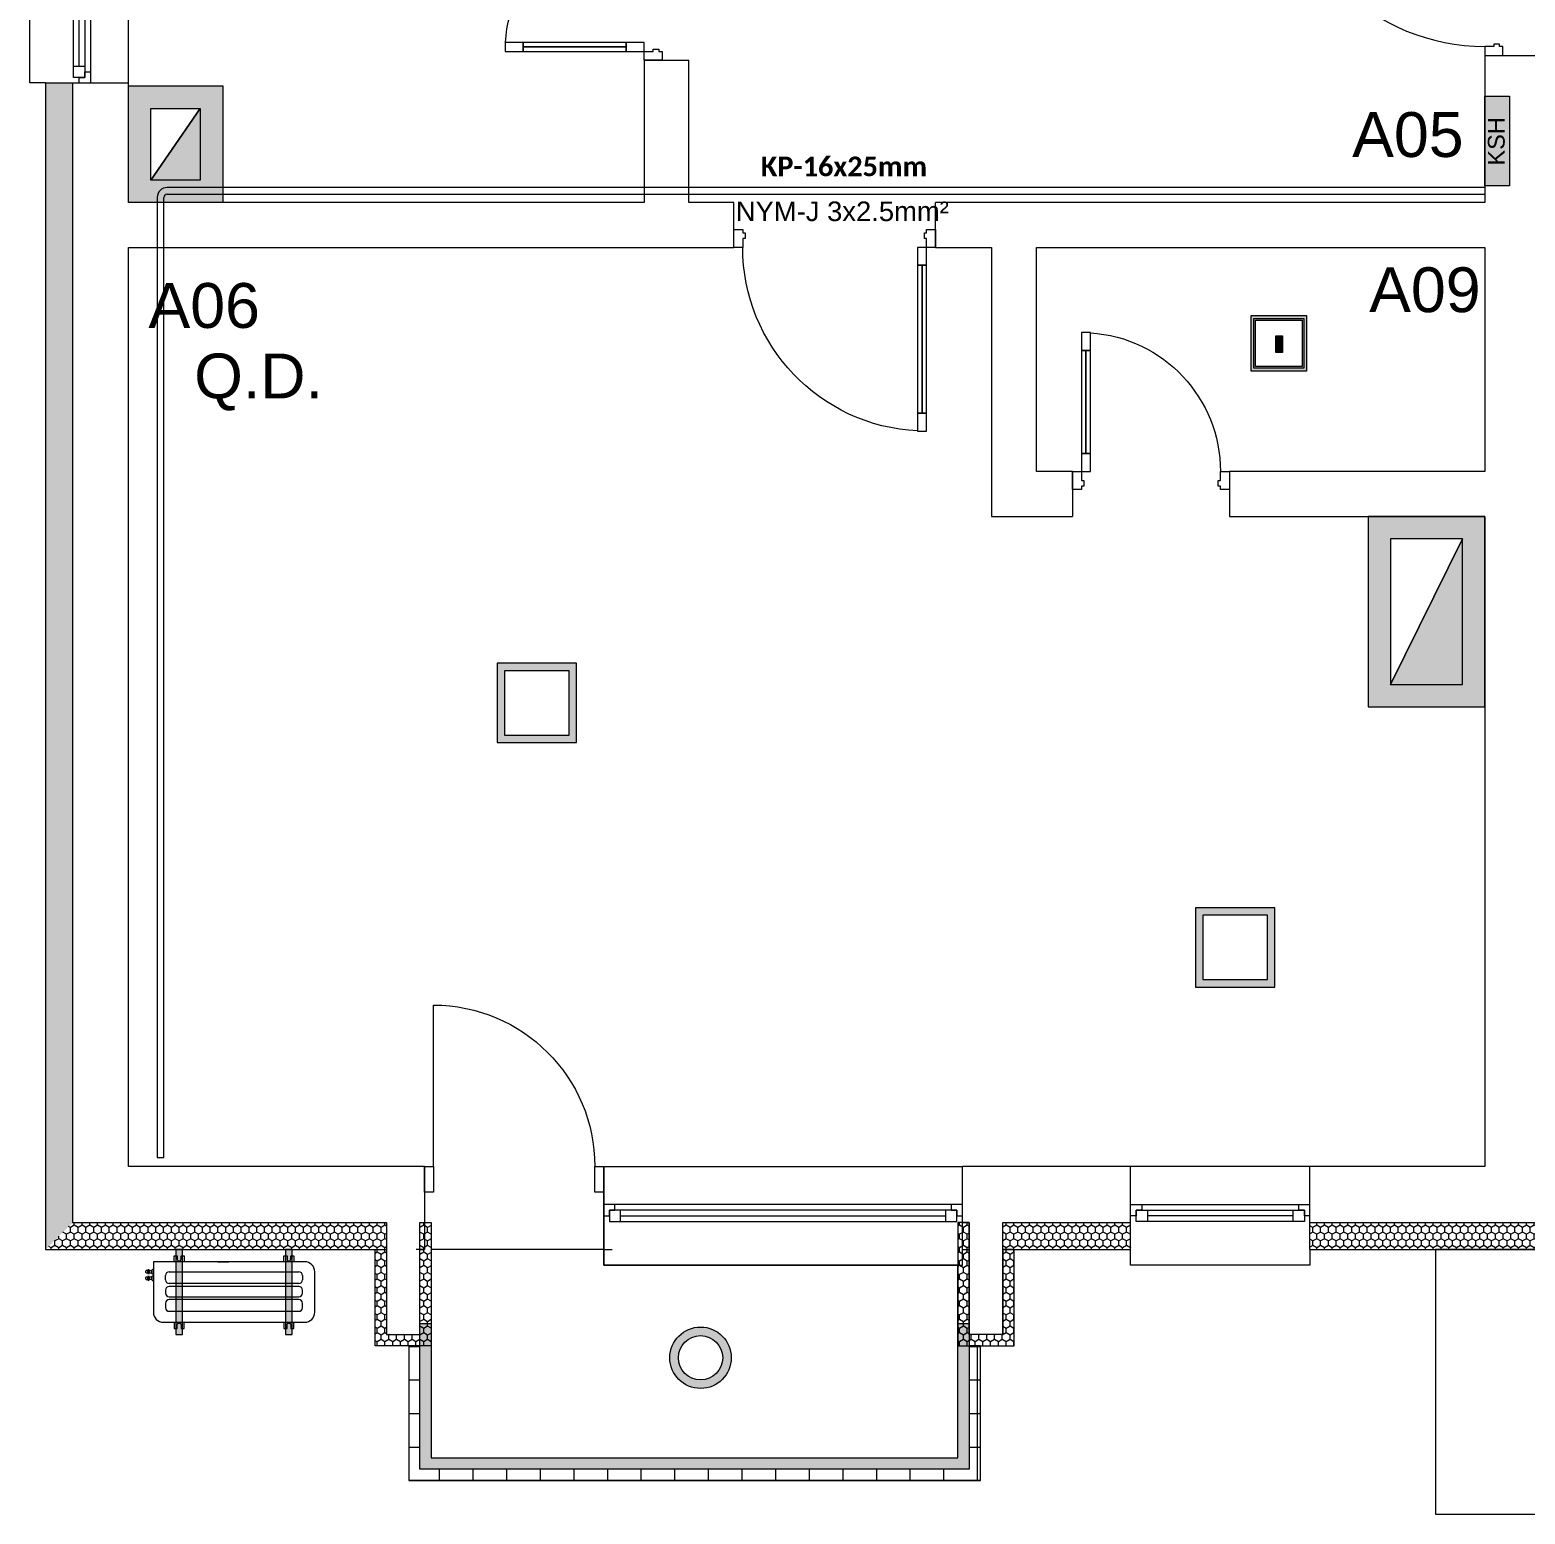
# Model space of a CAD drawing. Header units: millimetres. Extents: x 2791058 to 2855058, y -67651 to -26651.
# Drawn here: x 2805626 to 2812296, y -50473 to -43853 of the extents above; entities that cross this region are included whole.
import ezdxf

# ---------------------------------------------------------------- set-up
doc = ezdxf.new("R2010")
doc.units = ezdxf.units.MM
doc.header["$MEASUREMENT"] = 0
for name, color, linetype, lineweight in [('00E-Ndriqimi elektrike_Pen_No__6', 5, 'Continuous', 0), ('00E-Ndriqimi elektrike_Pen_No__60', 230, 'Continuous', 0), ('0_Pen_No__80', 3, 'Continuous', 0), ('Annotation - Text_Pen_No__82_Pen_No__7', 7, 'Continuous', 0), ('Exterior walls_Pen_No__60', 230, 'Continuous', 0), ('Structural - Bearing_Pen_No__19', 255, 'Continuous', 0), ('Structural - Bearing_Pen_No__6', 5, 'Continuous', 0), ('Structural - Bearing_Pen_No__82_Pen_No__80', 3, 'Continuous', 0)]:
    doc.layers.add(name, color=color, linetype=linetype, lineweight=lineweight)
doc.layers.add('0_muret e jashtme', color=7, linetype='Continuous')
doc.layers.add('Exterior walls', color=7, linetype='Continuous')
for name, color, linetype, lineweight, true_color in [('0_muret e jashtme_Pen_No__82', 7, 'Continuous', 0, 0xaaaaaa), ('ARCHICAD Doors_Pen_No__82', 7, 'Continuous', 0, 0xaaaaaa), ('ARCHICAD Windows_Pen_No__82', 7, 'Continuous', 0, 0xaaaaaa), ('Exterior walls_Pen_No__119_Pen_No__163', 7, 'Continuous', 0, 0xe8e8e8), ('Exterior walls_Pen_No__119_Pen_No__204', 7, 'Continuous', 0, 0xe8e8e8), ('Exterior walls_Pen_No__1_Pen_No__61', 7, 'Continuous', 0, 0x6a6a6a), ('Shell - Roof_Pen_No__82', 7, 'Continuous', 0, 0xaaaaaa), ('Structural - Bearing_Pen_No__102', 7, 'Continuous', 0, 0xcccccc), ('Structural - Bearing_Pen_No__82', 7, 'Continuous', 0, 0xaaaaaa), ('Text blocks_Pen_No__82', 7, 'Continuous', 0, 0xaaaaaa)]:
    doc.layers.add(name, color=color, linetype=linetype, lineweight=lineweight, true_color=true_color)
doc.styles.add('GENERATED_STYLE_1', font='')
doc.styles.add('GENERATED_STYLE_3', font='')
doc.styles.get('GENERATED_STYLE_1').set_extended_font_data('Arial')
doc.styles.get('GENERATED_STYLE_3').set_extended_font_data('Calibri', bold=True)
pattern_1 = [(90, (2247653.822, -76424.967), (-34.6410162, 0), [20, -40]), (90, (2247636.502, -76394.967), (-34.6410162, 0), [20, -40]), (150, (2247653.822, -76404.967), (17.320508, 30), [20, -40]), (150, (2247619.18, -76404.967), (17.320508, 30), [20, -40]), (210, (2247653.822, -76424.967), (-17.320508, 30), [20, -40]), (210, (2247619.18, -76424.967), (-17.320508, 30), [20, -40])]

# ---------------------------------------------------------------- blocks, each defined once
blk = doc.blocks.new('Window 22')
at = {"layer": 'ARCHICAD Windows_Pen_No__82', "color": 253, "linetype": 'Continuous', "lineweight": 0, "true_color": 0xaaaaaa}
for p, q in [((-400, 150), (-400, 220)), ((-400, 220), (400, 220)), ((400, 220), (400, 150)), ((-400, 150), (-400, 30)), ((400, 150), (400, 30)), ((-400, 30), (-400, 0)), ((-400, 0), (-375, 0)), ((-400, 0), (-400, -50)), ((-400, 0), (-400, -50)), ((-375, 25), (-325, 25)), ((-375, -25), (-375, 25)), ((-375, 0), (-375, -25)), ((-325, 25), (325, 25)), ((-325, 25), (-325, -25)), ((-325, 25), (325, 25)), ((-325, 0), (325, 0)), ((325, -25), (325, 25)), ((325, 25), (375, 25)), ((375, 25), (375, -25)), ((375, -25), (375, 0)), ((375, 0), (400, 0)), ((400, 30), (400, 0)), ((400, 0), (400, -50)), ((400, 0), (400, -50)), ((-350, -50), (-400, -50)), ((-400, -50), (-400, -220)), ((-375, -25), (-350, -25)), ((-325, -25), (-375, -25)), ((-350, -25), (-350, -50)), ((350, -50), (-350, -50)), ((325, -25), (-325, -25)), ((375, -25), (325, -25)), ((350, -50), (350, -25)), ((350, -25), (375, -25)), ((400, -50), (350, -50)), ((400, -50), (400, -220)), ((-400, -220), (400, -220))]:
    blk.add_line(p, q, dxfattribs=at)
blk = doc.blocks.new('Wall_1', base_point=(2806066.5, -38872.7))
at = {"layer": '0_muret e jashtme_Pen_No__82', "linetype": 'Continuous', "lineweight": 0, "true_color": 0xaaaaaa}
h = blk.add_hatch(dxfattribs=at)
h.set_pattern_fill('Styrofoam_SM_Insulation', color=253, style=0, pattern_type=2)
h.set_pattern_definition(pattern_1)
h.paths.add_polyline_path([(2805696.5, -49292.7), (2805816.5, -49172.7), (2805816.5, -44089.5), (2805696.5, -44089.5)])
at = {"layer": '0_muret e jashtme_Pen_No__82', "color": 253, "linetype": 'Continuous', "lineweight": 0, "true_color": 0xaaaaaa}
for p, q in [((2805696.5, -44089.5), (2805816.5, -44089.5)), ((2805816.5, -44089.5), (2805816.5, -49172.7)), ((2805816.5, -44089.5), (2805846.5, -44089.5)), ((2805846.5, -44089.5), (2805896.5, -44089.5)), ((2805896.5, -44089.5), (2806066.5, -44089.5))]:
    blk.add_line(p, q, dxfattribs=at)
at = {"layer": '0_muret e jashtme_Pen_No__82', "color": 253, "linetype": 'Continuous', "lineweight": 0, "true_color": 0xaaaaaa, "flags": 128}
for points in [[(2805696.5, -44089.5), (2805696.5, -49292.7)], [(2806066.5, -44622.7), (2806066.5, -44089.5)], [(2806066.5, -48922.7), (2806066.5, -44822.7)]]:
    blk.add_lwpolyline(points, dxfattribs=at)
at = {"layer": 'ARCHICAD Windows_Pen_No__82', "color": 253, "linetype": 'Continuous', "lineweight": 0, "true_color": 0xaaaaaa, "zscale": 1000, "rotation": 90}
blk.add_blockref('Window 22', (2805846.5, -43689.5), dxfattribs=at)
blk = doc.blocks.new('Window 22_2')
at = {"layer": 'ARCHICAD Windows_Pen_No__82', "color": 253, "linetype": 'Continuous', "lineweight": 0, "true_color": 0xaaaaaa}
for p, q in [((-800, 150), (-800, 220)), ((-800, 220), (800, 220)), ((800, 220), (800, 150)), ((-800, 150), (-800, 30)), ((800, 150), (800, 30)), ((-800, 30), (-800, 0)), ((-800, 0), (-775, 0)), ((-800, 0), (-800, -50)), ((-800, 0), (-800, -50)), ((-775, 25), (-725, 25)), ((-775, -25), (-775, 25)), ((-775, 0), (-775, -25)), ((-725, 25), (725, 25)), ((-725, 25), (-725, -25)), ((-725, 25), (725, 25)), ((-725, 0), (725, 0)), ((725, -25), (725, 25)), ((725, 25), (775, 25)), ((775, 25), (775, -25)), ((775, -25), (775, 0)), ((775, 0), (800, 0)), ((800, 30), (800, 0)), ((800, 0), (800, -50)), ((800, 0), (800, -50)), ((-750, -50), (-800, -50)), ((-800, -50), (-800, -220)), ((-775, -25), (-750, -25)), ((-725, -25), (-775, -25)), ((-750, -25), (-750, -50)), ((750, -50), (-750, -50)), ((725, -25), (-725, -25)), ((775, -25), (725, -25)), ((750, -50), (750, -25)), ((750, -25), (775, -25)), ((800, -50), (750, -50)), ((800, -50), (800, -220)), ((-800, -220), (800, -220))]:
    blk.add_line(p, q, dxfattribs=at)
blk = doc.blocks.new('Door 22')
at = {"layer": 'ARCHICAD Doors_Pen_No__82', "color": 253, "linetype": 'Continuous', "lineweight": 0, "true_color": 0xaaaaaa}
for p, q in [((360, 0), (360, 720)), ((-400, 0), (-437, 0)), ((-400, 0), (-437, 0)), ((-360, 0), (-400, 0)), ((-400, 0), (-400, -115)), ((-400, 0), (-400, -115)), ((-400, 0), (-400, -115)), ((-360, -115), (-360, 0)), ((400, 0), (360, 0)), ((360, 0), (360, -115)), ((400, -115), (400, 0)), ((400, 0), (400, -115)), ((400, 0), (400, -115)), ((400, 0), (437, 0)), ((400, 0), (437, 0)), ((-400, -115), (-360, -115)), ((-400, -115), (-400, -250)), ((-400, -115), (-400, -250)), ((360, -115), (400, -115)), ((400, -115), (400, -250)), ((400, -115), (400, -250)), ((-400, -250), (-400, -370)), ((-400, -250), (-400, -370)), ((400, -250), (400, -370)), ((400, -250), (400, -370)), ((-400, -370), (-437, -370)), ((-400, -370), (-437, -370)), ((400, -370), (437, -370)), ((400, -370), (437, -370))]:
    blk.add_line(p, q, dxfattribs=at)
blk.add_arc((360, 0), 720, 90, 180, dxfattribs=at)
blk = doc.blocks.new('Wall_3', base_point=(2806066.5, -48922.7))
at = {"layer": '0_muret e jashtme_Pen_No__82', "linetype": 'Continuous', "lineweight": 0, "true_color": 0xaaaaaa}
h = blk.add_hatch(dxfattribs=at)
h.set_pattern_fill('Styrofoam_SM_Insulation', color=253, style=0, pattern_type=2)
h.set_pattern_definition(pattern_1)
h.paths.add_polyline_path([(2807216.5, -49172.7), (2805816.5, -49172.7), (2805696.5, -49292.7), (2807216.5, -49292.7)])
h = blk.add_hatch(dxfattribs=at)
h.set_pattern_fill('Styrofoam_SM_Insulation', color=253, style=0, pattern_type=2)
h.set_pattern_definition(pattern_1)
h.paths.add_polyline_path([(2807366.5, -49172.7), (2807366.5, -49292.7), (2807386.5, -49292.7), (2807386.5, -49172.7)])
h = blk.add_hatch(dxfattribs=at)
h.set_pattern_fill('Styrofoam_SM_Insulation', color=253, style=0, pattern_type=2)
h.set_pattern_definition(pattern_1)
h.paths.add_polyline_path([(2809786.5, -49172.7), (2809786.5, -49292.7), (2809816.5, -49292.7), (2809816.5, -49172.7)])
h = blk.add_hatch(dxfattribs=at)
h.set_pattern_fill('Styrofoam_SM_Insulation', color=253, style=0, pattern_type=2)
h.set_pattern_definition(pattern_1)
h.paths.add_polyline_path([(2810536.7, -49172.7), (2809966.5, -49172.7), (2809966.5, -49292.7), (2810536.7, -49292.7)])
h = blk.add_hatch(dxfattribs=at)
h.set_pattern_fill('Styrofoam_SM_Insulation', color=253, style=0, pattern_type=2)
h.set_pattern_definition(pattern_1)
h.paths.add_polyline_path([(2812366.5, -49172.7), (2811336.7, -49172.7), (2811336.7, -49292.7), (2812486.5, -49292.7)])
at = {"layer": '0_muret e jashtme_Pen_No__82', "color": 253, "linetype": 'Continuous', "lineweight": 0, "true_color": 0xaaaaaa}
for p, q in [((2807386.5, -48922.7), (2807349.5, -48922.7)), ((2807386.5, -48922.7), (2807386.5, -49037.7)), ((2809786.5, -49092.7), (2809786.5, -48922.7)), ((2810536.7, -49092.7), (2810536.7, -48922.7)), ((2811336.7, -49092.7), (2811336.7, -48922.7)), ((2807386.5, -49037.7), (2807386.5, -49172.7)), ((2809786.5, -49142.7), (2809786.5, -49092.7)), ((2809786.5, -49172.7), (2809786.5, -49142.7)), ((2810536.7, -49142.7), (2810536.7, -49092.7)), ((2810536.7, -49172.7), (2810536.7, -49142.7)), ((2811336.7, -49142.7), (2811336.7, -49092.7)), ((2811336.7, -49172.7), (2811336.7, -49142.7)), ((2805816.5, -49172.7), (2807216.5, -49172.7)), ((2807216.5, -49172.7), (2807216.5, -49292.7)), ((2807366.5, -49292.7), (2807366.5, -49172.7)), ((2807366.5, -49172.7), (2807386.5, -49172.7)), ((2807386.5, -49172.7), (2807386.5, -49292.7)), ((2809786.5, -49172.7), (2809816.5, -49172.7)), ((2809786.5, -49292.7), (2809786.5, -49172.7)), ((2809816.5, -49172.7), (2809816.5, -49292.7)), ((2809966.5, -49292.7), (2809966.5, -49172.7)), ((2809966.5, -49172.7), (2810536.7, -49172.7)), ((2810536.7, -49292.7), (2810536.7, -49172.7)), ((2811336.7, -49172.7), (2812366.5, -49172.7)), ((2811336.7, -49292.7), (2811336.7, -49172.7)), ((2807386.5, -49292.7), (2807349.5, -49292.7))]:
    blk.add_line(p, q, dxfattribs=at)
at = {"layer": '0_muret e jashtme_Pen_No__82', "color": 253, "linetype": 'Continuous', "lineweight": 0, "true_color": 0xaaaaaa, "flags": 128}
for points in [[(2807386.5, -48922.7), (2806066.5, -48922.7)], [(2810536.7, -48922.7), (2809786.5, -48922.7)], [(2812116.5, -48922.7), (2811336.7, -48922.7)], [(2805696.5, -49292.7), (2807216.5, -49292.7)], [(2807366.5, -49292.7), (2807386.5, -49292.7)], [(2809786.5, -49292.7), (2809816.5, -49292.7)], [(2809966.5, -49292.7), (2810536.7, -49292.7)], [(2811336.7, -49292.7), (2812486.5, -49292.7)]]:
    blk.add_lwpolyline(points, dxfattribs=at)
at = {"layer": 'ARCHICAD Doors_Pen_No__82', "color": 253, "linetype": 'Continuous', "lineweight": 0, "true_color": 0xaaaaaa, "xscale": -1, "zscale": 1000}
blk.add_blockref('Door 22', (2807786.5, -48922.7), dxfattribs=at)
at = {"layer": 'ARCHICAD Windows_Pen_No__82', "color": 253, "linetype": 'Continuous', "lineweight": 0, "true_color": 0xaaaaaa, "xscale": -1, "zscale": 1000, "rotation": 180}
blk.add_blockref('Window 22_2', (2808986.5, -49142.7), dxfattribs=at)
at = {"layer": 'ARCHICAD Windows_Pen_No__82', "color": 253, "linetype": 'Continuous', "lineweight": 0, "true_color": 0xaaaaaa, "zscale": 1000, "rotation": 180}
blk.add_blockref('Window 22', (2810936.7, -49142.7), dxfattribs=at)
blk = doc.blocks.new('Storefront 22_2')
at = {"layer": 'ARCHICAD Doors_Pen_No__82', "color": 253, "linetype": 'Continuous', "lineweight": 0, "true_color": 0xaaaaaa}
for p, q in [((420, 840), (420, 920)), ((420, 920), (460, 920)), ((460, 920), (460, 840)), ((420, 840), (440, 840)), ((420, 80), (420, 840)), ((460, 840), (420, 840)), ((440, 840), (460, 840)), ((440, 80), (440, 840)), ((440, 840), (440, 80)), ((440, 840), (440, 80)), ((460, 840), (460, 80)), ((440, 80), (420, 80)), ((420, 0), (420, 80)), ((420, 80), (460, 80)), ((460, 80), (440, 80)), ((460, 80), (460, 0)), ((-500, 0), (-500, -80)), ((-460, 0), (-500, 0)), ((-500, 0), (-500, -80)), ((-500, 0), (-500, -80)), ((-460, -40), (-460, 0)), ((460, 0), (420, 0)), ((460, 0), (460, -40)), ((500, 0), (460, 0)), ((500, -80), (500, 0)), ((500, 0), (500, -80)), ((500, 0), (500, -80)), ((-450, -40), (-460, -40)), ((-460, -80), (-460, -65.4)), ((-460, -65.4), (-450, -65.4)), ((-450, -65.4), (-450, -40)), ((460, -40), (450, -40)), ((450, -40), (450, -65.4)), ((450, -65.4), (460, -65.4)), ((460, -65.4), (460, -80)), ((-500, -80), (-460, -80)), ((-500, -80), (-500, -250)), ((460, -80), (500, -80)), ((500, -80), (500, -250))]:
    blk.add_line(p, q, dxfattribs=at)
blk.add_arc((460, 0), 920, 92.49191, 180, dxfattribs=at)
blk = doc.blocks.new('Wall_17', base_point=(2812366.5, -48022.7))
at = {"layer": '0_muret e jashtme_Pen_No__82', "color": 253, "linetype": 'Continuous', "lineweight": 0, "true_color": 0xaaaaaa}
for p, q in [((2812116.5, -42966.3), (2812196.5, -42966.3)), ((2812196.5, -42966.3), (2812366.5, -42966.3)), ((2812116.5, -43966.3), (2812196.5, -43966.3)), ((2812196.5, -43966.3), (2812366.5, -43966.3))]:
    blk.add_line(p, q, dxfattribs=at)
at = {"layer": '0_muret e jashtme_Pen_No__82', "color": 253, "linetype": 'Continuous', "lineweight": 0, "true_color": 0xaaaaaa, "flags": 128}
for points in [[(2812116.5, -42722.7), (2812116.5, -42966.3)], [(2812366.5, -42966.3), (2812366.5, -42722.7)], [(2812116.5, -43966.3), (2812116.5, -44622.7)], [(2812366.5, -48022.7), (2812366.5, -43966.3)], [(2812116.5, -44822.7), (2812116.5, -45822.7)], [(2812116.5, -46022.7), (2812116.5, -48022.7)]]:
    blk.add_lwpolyline(points, dxfattribs=at)
at = {"layer": 'ARCHICAD Doors_Pen_No__82', "color": 253, "linetype": 'Continuous', "lineweight": 0, "true_color": 0xaaaaaa, "zscale": 1000, "rotation": 90}
blk.add_blockref('Storefront 22_2', (2812116.5, -43466.3), dxfattribs=at)
blk = doc.blocks.new('Wall_24', base_point=(2812116.5, -48922.7))
at = {"layer": '0_muret e jashtme_Pen_No__82', "linetype": 'Continuous', "lineweight": 0, "true_color": 0xaaaaaa}
h = blk.add_hatch(dxfattribs=at)
h.set_pattern_fill('Styrofoam_SM_Insulation', color=253, style=0, pattern_type=2)
h.set_pattern_definition(pattern_1)
h.paths.add_polyline_path([(2812486.5, -49292.7), (2812486.5, -48392.7), (2812366.5, -48272.7), (2812366.5, -49172.7)])
at = {"layer": '0_muret e jashtme_Pen_No__82', "color": 253, "linetype": 'Continuous', "lineweight": 0, "true_color": 0xaaaaaa}
blk.add_line((2812366.5, -49172.7), (2812366.5, -48272.7), dxfattribs=at)
at = {"layer": '0_muret e jashtme_Pen_No__82', "color": 253, "linetype": 'Continuous', "lineweight": 0, "true_color": 0xaaaaaa, "flags": 128}
for points in [[(2812116.5, -48022.7), (2812116.5, -48922.7)], [(2812486.5, -49292.7), (2812486.5, -48392.7)]]:
    blk.add_lwpolyline(points, dxfattribs=at)
blk = doc.blocks.new('Storefront 22_3')
at = {"layer": 'ARCHICAD Doors_Pen_No__82', "color": 253, "linetype": 'Continuous', "lineweight": 0, "true_color": 0xaaaaaa}
for p, q in [((370, 740), (370, 820)), ((370, 820), (410, 820)), ((410, 820), (410, 740)), ((370, 740), (390, 740)), ((370, 80), (370, 740)), ((410, 740), (370, 740)), ((390, 740), (410, 740)), ((390, 80), (390, 740)), ((390, 740), (390, 80)), ((390, 740), (390, 80)), ((410, 740), (410, 80)), ((390, 80), (370, 80)), ((370, 0), (370, 80)), ((370, 80), (410, 80)), ((410, 80), (390, 80)), ((410, 80), (410, 0)), ((-450, 0), (-450, -80)), ((-410, 0), (-450, 0)), ((-450, 0), (-450, -80)), ((-450, 0), (-450, -80)), ((-410, -40), (-410, 0)), ((410, 0), (370, 0)), ((410, 0), (410, -40)), ((450, 0), (410, 0)), ((450, -80), (450, 0)), ((450, 0), (450, -80)), ((450, 0), (450, -80)), ((-400, -40), (-410, -40)), ((-410, -80), (-410, -65.4)), ((-410, -65.4), (-400, -65.4)), ((-400, -65.4), (-400, -40)), ((410, -40), (400, -40)), ((400, -40), (400, -65.4)), ((400, -65.4), (410, -65.4)), ((410, -65.4), (410, -80)), ((-450, -80), (-410, -80)), ((-450, -80), (-450, -200)), ((410, -80), (450, -80)), ((450, -80), (450, -200))]:
    blk.add_line(p, q, dxfattribs=at)
blk.add_arc((410, 0), 820, 92.79603, 180, dxfattribs=at)
blk = doc.blocks.new('Wall_43', base_point=(2806066.5, -44822.7))
at = {"layer": '0_muret e jashtme_Pen_No__82', "color": 253, "linetype": 'Continuous', "lineweight": 0, "true_color": 0xaaaaaa}
for p, q in [((2808766.5, -44742.7), (2808766.5, -44622.7)), ((2809666.5, -44742.7), (2809666.5, -44622.7)), ((2808766.5, -44822.7), (2808766.5, -44742.7)), ((2809666.5, -44822.7), (2809666.5, -44742.7))]:
    blk.add_line(p, q, dxfattribs=at)
at = {"layer": '0_muret e jashtme_Pen_No__82', "color": 253, "linetype": 'Continuous', "lineweight": 0, "true_color": 0xaaaaaa, "flags": 128}
for points in [[(2808366.5, -44622.7), (2806066.5, -44622.7)], [(2808766.5, -44622.7), (2808566.5, -44622.7)], [(2812116.5, -44622.7), (2809666.5, -44622.7)], [(2806066.5, -44822.7), (2808766.5, -44822.7)], [(2809666.5, -44822.7), (2809916.5, -44822.7)], [(2810116.5, -44822.7), (2812116.5, -44822.7)]]:
    blk.add_lwpolyline(points, dxfattribs=at)
at = {"layer": 'ARCHICAD Doors_Pen_No__82', "color": 253, "linetype": 'Continuous', "lineweight": 0, "true_color": 0xaaaaaa, "xscale": -1, "zscale": 1000, "rotation": 180}
blk.add_blockref('Storefront 22_3', (2809216.5, -44822.7), dxfattribs=at)
blk = doc.blocks.new('Storefront 22_4')
at = {"layer": 'ARCHICAD Doors_Pen_No__82', "color": 253, "linetype": 'Continuous', "lineweight": 0, "true_color": 0xaaaaaa}
for p, q in [((270, 540), (270, 620)), ((270, 620), (310, 620)), ((310, 620), (310, 540)), ((270, 540), (290, 540)), ((270, 80), (270, 540)), ((310, 540), (270, 540)), ((290, 540), (310, 540)), ((290, 80), (290, 540)), ((290, 540), (290, 80)), ((290, 540), (290, 80)), ((310, 540), (310, 80)), ((290, 80), (270, 80)), ((270, 0), (270, 80)), ((270, 80), (310, 80)), ((310, 80), (290, 80)), ((310, 80), (310, 0)), ((-350, 0), (-350, -80)), ((-310, 0), (-350, 0)), ((-350, 0), (-350, -80)), ((-350, 0), (-350, -80)), ((-310, -40), (-310, 0)), ((310, 0), (270, 0)), ((310, 0), (310, -40)), ((350, 0), (310, 0)), ((350, -80), (350, 0)), ((350, 0), (350, -80)), ((350, 0), (350, -80)), ((-300, -40), (-310, -40)), ((-310, -80), (-310, -65.4)), ((-310, -65.4), (-300, -65.4)), ((-300, -65.4), (-300, -40)), ((310, -40), (300, -40)), ((300, -40), (300, -65.4)), ((300, -65.4), (310, -65.4)), ((310, -65.4), (310, -80)), ((-350, -80), (-310, -80)), ((-350, -80), (-350, -200)), ((310, -80), (350, -80)), ((350, -80), (350, -200))]:
    blk.add_line(p, q, dxfattribs=at)
blk.add_arc((310, 0), 620, 93.69907, 180, dxfattribs=at)
blk = doc.blocks.new('Wall_45', base_point=(2808366.5, -44822.7))
at = {"layer": '0_muret e jashtme_Pen_No__82', "color": 253, "linetype": 'Continuous', "lineweight": 0, "true_color": 0xaaaaaa}
for p, q in [((2808366.5, -43288.5), (2808446.5, -43288.5)), ((2808446.5, -43288.5), (2808566.5, -43288.5)), ((2808366.5, -43988.5), (2808446.5, -43988.5)), ((2808446.5, -43988.5), (2808566.5, -43988.5))]:
    blk.add_line(p, q, dxfattribs=at)
at = {"layer": '0_muret e jashtme_Pen_No__82', "color": 253, "linetype": 'Continuous', "lineweight": 0, "true_color": 0xaaaaaa, "flags": 128}
for points in [[(2808366.5, -42672.7), (2808366.5, -43288.5)], [(2808566.5, -43288.5), (2808566.5, -42672.7)], [(2808366.5, -43988.5), (2808366.5, -44622.7)], [(2808566.5, -44622.7), (2808566.5, -43988.5)]]:
    blk.add_lwpolyline(points, dxfattribs=at)
at = {"layer": 'ARCHICAD Doors_Pen_No__82', "color": 253, "linetype": 'Continuous', "lineweight": 0, "true_color": 0xaaaaaa, "xscale": -1, "zscale": 1000, "rotation": 90}
blk.add_blockref('Storefront 22_4', (2808366.5, -43638.5), dxfattribs=at)
blk = doc.blocks.new('Wall_48', base_point=(2810116.5, -44822.7))
at = {"layer": '0_muret e jashtme_Pen_No__82', "color": 253, "linetype": 'Continuous', "lineweight": 0, "true_color": 0xaaaaaa, "flags": 128}
for points in [[(2809916.5, -44822.7), (2809916.5, -46022.7)], [(2810116.5, -45822.7), (2810116.5, -44822.7)]]:
    blk.add_lwpolyline(points, dxfattribs=at)
blk = doc.blocks.new('Wall_49', base_point=(2810116.5, -45822.7))
at = {"layer": '0_muret e jashtme_Pen_No__82', "color": 253, "linetype": 'Continuous', "lineweight": 0, "true_color": 0xaaaaaa}
for p, q in [((2810277.4, -45822.7), (2810277.4, -45902.7)), ((2810977.4, -45822.7), (2810977.4, -45902.7)), ((2810277.4, -45902.7), (2810277.4, -46022.7)), ((2810977.4, -45902.7), (2810977.4, -46022.7))]:
    blk.add_line(p, q, dxfattribs=at)
at = {"layer": '0_muret e jashtme_Pen_No__82', "color": 253, "linetype": 'Continuous', "lineweight": 0, "true_color": 0xaaaaaa, "flags": 128}
for points in [[(2810277.4, -45822.7), (2810116.5, -45822.7)], [(2812116.5, -45822.7), (2810977.4, -45822.7)], [(2809916.5, -46022.7), (2810277.4, -46022.7)], [(2810977.4, -46022.7), (2812116.5, -46022.7)]]:
    blk.add_lwpolyline(points, dxfattribs=at)
at = {"layer": 'ARCHICAD Doors_Pen_No__82', "color": 253, "linetype": 'Continuous', "lineweight": 0, "true_color": 0xaaaaaa, "xscale": -1, "zscale": 1000}
blk.add_blockref('Storefront 22_4', (2810627.4, -45822.7), dxfattribs=at)
blk = doc.blocks.new('Wall_60', base_point=(2809816.5, -48922.7))
at = {"layer": '0_muret e jashtme_Pen_No__82', "color": 253, "linetype": 'Continuous', "lineweight": 0, "true_color": 0xaaaaaa}
for p, q in [((2809816.5, -49172.7), (2809816.5, -49292.7)), ((2809966.5, -49292.7), (2809966.5, -49172.7))]:
    blk.add_line(p, q, dxfattribs=at)
at = {"layer": '0_muret e jashtme_Pen_No__82', "color": 253, "linetype": 'Continuous', "lineweight": 0, "true_color": 0xaaaaaa, "flags": 128}
for points in [[(2809816.5, -49292.7), (2809816.5, -49672.7)], [(2809966.5, -49672.7), (2809966.5, -49292.7)], [(2809966.5, -49672.7), (2809816.5, -49672.7)]]:
    blk.add_lwpolyline(points, dxfattribs=at)
blk = doc.blocks.new('Wall_61', base_point=(2807366.5, -48922.7))
at = {"layer": '0_muret e jashtme_Pen_No__82', "color": 253, "linetype": 'Continuous', "lineweight": 0, "true_color": 0xaaaaaa}
for p, q in [((2807216.5, -49172.7), (2807216.5, -49292.7)), ((2807366.5, -49292.7), (2807366.5, -49172.7))]:
    blk.add_line(p, q, dxfattribs=at)
at = {"layer": '0_muret e jashtme_Pen_No__82', "color": 253, "linetype": 'Continuous', "lineweight": 0, "true_color": 0xaaaaaa, "flags": 128}
for points in [[(2807216.5, -49292.7), (2807216.5, -49672.7)], [(2807366.5, -49672.7), (2807366.5, -49292.7)], [(2807216.5, -49672.7), (2807366.5, -49672.7)]]:
    blk.add_lwpolyline(points, dxfattribs=at)
blk = doc.blocks.new('Wall_80', base_point=(2812117.9, -44570.7))
at = {"layer": 'Exterior walls_Pen_No__60', "color": 230, "linetype": 'Continuous', "lineweight": 0, "flags": 128}
for points in [[(2812117.9, -44555.7), (2806239.4, -44555.7)], [(2806239.4, -44585.7), (2812117.9, -44585.7)], [(2812117.9, -44585.7), (2812117.9, -44555.7)]]:
    blk.add_lwpolyline(points, dxfattribs=at)
blk = doc.blocks.new('Wall_81', base_point=(2806209.4, -44600.7))
at = {"layer": 'Exterior walls_Pen_No__60', "color": 230, "linetype": 'Continuous', "lineweight": 0, "flags": 128}
for points in [[(2806194.4, -44600.7), (2806194.4, -48882.1)], [(2806224.4, -48882.1), (2806224.4, -44600.7)], [(2806194.4, -48882.1), (2806224.4, -48882.1)]]:
    blk.add_lwpolyline(points, dxfattribs=at)
blk = doc.blocks.new('Wall_82', base_point=(2806239.4, -44570.7))
at = {"layer": 'Exterior walls_Pen_No__60', "color": 230, "linetype": 'Continuous', "lineweight": 0}
for radius in [45, 15]:
    blk.add_arc((2806239.4, -44600.7), radius, 90, 180, dxfattribs=at)

msp = doc.modelspace()

# ---------------------------------------------------------------- hatches: boundary and pattern name
at = {"layer": '00E-Ndriqimi elektrike_Pen_No__60', "linetype": 'Continuous', "lineweight": 0}
h = msp.add_hatch(color=230, dxfattribs=at)
h.paths.add_polyline_path([(2808481.1, -49775.8, 1.000002), (2808755.3, -49775.8, 1)])
h.paths.add_polyline_path([(2808519.5, -49775.8, -1.000002), (2808716.9, -49775.8, -1)], flags=0)
at = {"layer": '0_muret e jashtme_Pen_No__82', "linetype": 'Continuous', "lineweight": 0, "true_color": 0xaaaaaa}
h = msp.add_hatch(dxfattribs=at)
h.set_pattern_fill('Styrofoam_SM_Insulation', color=253, style=0, pattern_type=2)
h.set_pattern_definition(pattern_1)
h.paths.add_polyline_path([(2807216.5, -49292.7), (2807216.5, -49672.7), (2807366.5, -49672.7), (2807366.5, -49172.7), (2807416.5, -49172.7), (2807416.5, -49722.7), (2807166.5, -49722.7), (2807166.5, -49292.7)])
h = msp.add_hatch(dxfattribs=at)
h.set_pattern_fill('Styrofoam_SM_Insulation', color=253, style=0, pattern_type=2)
h.set_pattern_definition(pattern_1)
h.paths.add_polyline_path([(2809966.5, -49292.7), (2809966.5, -49672.7), (2809816.5, -49672.7), (2809816.5, -49172.7), (2809766.5, -49172.7), (2809766.5, -49722.7), (2810016.5, -49722.7), (2810016.5, -49292.7)])
at = {"layer": 'Exterior walls_Pen_No__119_Pen_No__163', "linetype": 'Continuous', "lineweight": 0, "true_color": 0xe8e8e8}
msp.add_hatch(color=254, dxfattribs=at).paths.add_polyline_path([(2806766.5, -49292.7), (2806797, -49292.7), (2806797.1, -49672.7), (2806766.5, -49672.7)])
at = {"layer": 'Exterior walls_Pen_No__119_Pen_No__204', "linetype": 'Continuous', "lineweight": 0, "true_color": 0xe8e8e8}
msp.add_hatch(color=254, dxfattribs=at).paths.add_polyline_path([(2806277.1, -49292.7), (2806307.6, -49292.7), (2806307.6, -49672.7), (2806277, -49672.7)])
at = {"layer": 'Structural - Bearing_Pen_No__102', "linetype": 'Continuous', "lineweight": 0, "true_color": 0xcccccc}
h = msp.add_hatch(dxfattribs=at)
h.set_pattern_fill('Grid_15x15', color=254, style=0, pattern_type=2)
h.set_pattern_definition([(0, (2247653.82, -76424.97), (0, 150), []), (90, (2247653.82, -76424.97), (-150, 0), [])])
h.paths.add_polyline_path([(2809816.5, -49722.7), (2809816.1, -49722.7), (2809816.1, -50272.7), (2807366.5, -50272.7), (2807366.5, -49722.7), (2807316.5, -49722.7), (2807316.5, -50322.7), (2809866.5, -50322.7), (2809866.5, -49722.7)])
at = {"layer": 'Structural - Bearing_Pen_No__19', "linetype": 'Continuous', "lineweight": 0, "true_color": 0xffffff}
h = msp.add_hatch(color=7, dxfattribs=at)
h.paths.add_polyline_path([(2806486.5, -44102.7), (2806486.5, -44622.7), (2806066.5, -44622.7), (2806066.5, -44102.7)])
h.paths.add_polyline_path([(2806166.5, -44522.7), (2806166.5, -44202.7), (2806386.5, -44202.7)], flags=0)
at = {"layer": 'Structural - Bearing_Pen_No__19', "linetype": 'Continuous', "lineweight": 0}
for points in [[(2812226.5, -44548.2), (2812116.5, -44548.2), (2812116.5, -44148.2), (2812226.5, -44148.2)], [(2807366.5, -50272.7), (2807366.5, -49622.7), (2807416.5, -49622.7), (2807416.5, -50222.7), (2809766.5, -50222.7), (2809766.5, -49622.7), (2809816.1, -49622.7), (2809816.1, -50272.7)]]:
    msp.add_hatch(color=255, dxfattribs=at).paths.add_polyline_path(points)
at = {"layer": 'Structural - Bearing_Pen_No__19', "linetype": 'Continuous', "lineweight": 0, "true_color": 0xffffff}
for points in [[(2806386.5, -44202.7), (2806386.5, -44522.7), (2806166.5, -44522.7)], [(2811696.5, -46772.7), (2812016.5, -46772.7), (2812016.5, -46122.7)]]:
    msp.add_hatch(color=7, dxfattribs=at).paths.add_polyline_path(points)
h = msp.add_hatch(color=7, dxfattribs=at)
h.paths.add_polyline_path([(2811596.5, -46022.7), (2811596.5, -46872.7), (2812116.5, -46872.7), (2812116.5, -46022.7)])
h.paths.add_polyline_path([(2811696.5, -46772.7), (2812016.5, -46122.7), (2811696.5, -46122.7)], flags=0)
at = {"layer": 'Structural - Bearing_Pen_No__6', "linetype": 'Continuous', "lineweight": 0}
h = msp.add_hatch(color=5, dxfattribs=at)
h.paths.add_polyline_path([(2811321.6, -45374.5), (2811074.1, -45374.5), (2811074.1, -45127), (2811321.6, -45127)])
h.paths.add_polyline_path([(2811301.5, -45354.4), (2811094.3, -45354.4), (2811094.3, -45147.1), (2811301.5, -45147.1)], flags=0)
msp.add_hatch(color=5, dxfattribs=at).paths.add_polyline_path([(2811184.6, -45291.3), (2811184.6, -45217.2), (2811214, -45217.2), (2811214, -45291.3)])
h = msp.add_hatch(color=5, dxfattribs=at)
h.paths.add_polyline_path([(2808064.7, -46678.1), (2807710.7, -46678.1), (2807710.7, -47032.1), (2808064.7, -47032.1)])
h.paths.add_polyline_path([(2807743.9, -46998.9), (2808031.5, -46998.9), (2808031.5, -46711.3), (2807743.9, -46711.3)], flags=0)
h = msp.add_hatch(color=5, dxfattribs=at)
h.paths.add_polyline_path([(2811180.4, -47768.3), (2810826.4, -47768.3), (2810826.4, -48122.3), (2811180.4, -48122.3)])
h.paths.add_polyline_path([(2810859.5, -48089.1), (2811147.2, -48089.1), (2811147.2, -47801.5), (2810859.5, -47801.5)], flags=0)

# ---------------------------------------------------------------- linework, layer by layer
at = {"layer": '00E-Ndriqimi elektrike_Pen_No__6', "color": 5, "linetype": 'Continuous', "lineweight": 0}
for points in [[(2811074.1, -45127), (2811321.6, -45127), (2811321.6, -45374.5), (2811074.1, -45374.5)], [(2811086.9, -45139.7), (2811308.9, -45139.7), (2811308.9, -45361.8), (2811086.9, -45361.8)]]:
    msp.add_lwpolyline(points, close=True, dxfattribs=at)
at = {"layer": '00E-Ndriqimi elektrike_Pen_No__60', "color": 230, "linetype": 'Continuous', "lineweight": 0}
for radius in [137.1, 98.7]:
    msp.add_circle((2808618.2, -49775.8), radius, dxfattribs=at)
at = {"layer": '0_muret e jashtme_Pen_No__82', "color": 253, "linetype": 'Continuous', "lineweight": 0, "true_color": 0xaaaaaa, "flags": 128}
for points in [[(2807216.5, -49292.7), (2807216.5, -49672.7), (2807366.5, -49672.7), (2807366.5, -49172.7), (2807416.5, -49172.7), (2807416.5, -49722.7), (2807166.5, -49722.7), (2807166.5, -49292.7)], [(2809966.5, -49292.7), (2809966.5, -49672.7), (2809816.5, -49672.7), (2809816.5, -49172.7), (2809766.5, -49172.7), (2809766.5, -49722.7), (2810016.5, -49722.7), (2810016.5, -49292.7)]]:
    msp.add_lwpolyline(points, close=True, dxfattribs=at)
at = {"layer": '0_Pen_No__80', "color": 3, "linetype": 'Continuous', "lineweight": 0}
for p, q in [((2806852.1, -49347.7), (2806177.1, -49347.7)), ((2806177.1, -49347.7), (2806177.1, -49572.7)), ((2806231.4, -49428.5), (2806231.4, -49408.9)), ((2806247.7, -49392.6), (2806826.3, -49392.6)), ((2806842.7, -49408.9), (2806842.7, -49428.5)), ((2806897.1, -49572.7), (2806897.1, -49392.7)), ((2806231.4, -49474.2), (2806231.4, -49487.2)), ((2806826.3, -49444.8), (2806247.7, -49444.8)), ((2806826.3, -49457.8), (2806247.7, -49457.8)), ((2806842.7, -49487.2), (2806842.7, -49474.2)), ((2806231.4, -49532.9), (2806231.4, -49552.4)), ((2806247.7, -49503.5), (2806826.3, -49503.5)), ((2806826.3, -49516.6), (2806247.7, -49516.6)), ((2806842.7, -49552.4), (2806842.7, -49532.9)), ((2806222.1, -49617.7), (2806852.1, -49617.7)), ((2806247.7, -49568.7), (2806826.3, -49568.7))]:
    msp.add_line(p, q, dxfattribs=at)
for points in [[(2806269.7, -49347.7), (2806269.7, -49320.5), (2806284, -49320.5), (2806284, -49335.8, 1), (2806300.7, -49335.8), (2806300.7, -49320.5), (2806315, -49320.5), (2806315, -49347.7)], [(2806759.1, -49347.7), (2806759.1, -49320.5), (2806773.4, -49320.5), (2806773.4, -49335.8, 1), (2806790.1, -49335.8), (2806790.1, -49320.5), (2806804.4, -49320.5), (2806804.4, -49347.7)], [(2806177.1, -49382.7), (2806173.5, -49382.7, 0.414214), (2806170.7, -49385.6), (2806170.7, -49398.8, 0.414214), (2806173.5, -49401.6), (2806177.1, -49401.6)], [(2806177.1, -49411.7), (2806173.5, -49411.7, 0.414214), (2806170.7, -49414.5), (2806170.7, -49427.8, 0.414214), (2806173.5, -49430.6), (2806177.1, -49430.6)], [(2806269.7, -49617.7), (2806269.7, -49644.9), (2806284, -49644.9), (2806284, -49629.6, -1), (2806300.7, -49629.6), (2806300.7, -49644.9), (2806315, -49644.9), (2806315, -49617.7)], [(2806759.1, -49617.7), (2806759.1, -49644.9), (2806773.4, -49644.9), (2806773.4, -49629.6, -1), (2806790.1, -49629.6), (2806790.1, -49644.9), (2806804.4, -49644.9), (2806804.4, -49617.7)]]:
    msp.add_lwpolyline(points, format="xyb", dxfattribs=at)
for points in [[(2806151.9, -49387.2), (2806145.7, -49387.2, 0.414214), (2806142.8, -49390.1), (2806142.8, -49394.2, 0.414214), (2806145.7, -49397.1), (2806151.9, -49397.1)], [(2806151.9, -49416.2), (2806145.7, -49416.2, 0.414214), (2806142.8, -49419.1), (2806142.8, -49423.2, 0.414214), (2806145.7, -49426.1), (2806151.9, -49426.1)]]:
    msp.add_lwpolyline(points, format="xyb", close=True, dxfattribs=at)
for points in [[(2806158.6, -49384.3), (2806151.9, -49384.3), (2806151.9, -49400.1), (2806158.6, -49400.1)], [(2806158.6, -49413.3), (2806151.9, -49413.3), (2806151.9, -49429), (2806158.6, -49429)], [(2806170.7, -49388), (2806158.6, -49388), (2806158.6, -49396.3), (2806170.7, -49396.3)], [(2806170.7, -49417), (2806158.6, -49417), (2806158.6, -49425.3), (2806170.7, -49425.3)]]:
    msp.add_lwpolyline(points, close=True, dxfattribs=at)
for centre, radius, start, end in [((2806852.1, -49392.7), 45, 0, 90), ((2806247.7, -49408.9), 16.3, 90, 180), ((2806826.3, -49408.9), 16.3, 0, 90), ((2806247.7, -49428.5), 16.3, 180, 270), ((2806247.7, -49474.2), 16.3, 90, 180), ((2806247.7, -49487.2), 16.3, 180, 270), ((2806826.3, -49428.5), 16.3, 270, 0), ((2806826.3, -49474.2), 16.3, 0, 90), ((2806826.3, -49487.2), 16.3, 270, 0), ((2806247.7, -49532.9), 16.3, 90, 180), ((2806247.7, -49552.4), 16.3, 180, 270), ((2806826.3, -49532.9), 16.3, 0, 90), ((2806826.3, -49552.4), 16.3, 270, 0), ((2806222.1, -49572.7), 45, 180, 270), ((2806852.1, -49572.7), 45, 270, 0)]:
    msp.add_arc(centre, radius, start, end, dxfattribs=at)
at = {"layer": 'Exterior walls_Pen_No__1_Pen_No__61', "color": 251, "linetype": 'Continuous', "lineweight": 0, "true_color": 0x6a6a6a, "flags": 128}
for points in [[(2806277.1, -49292.7), (2806277, -49672.7), (2806307.6, -49672.7), (2806307.6, -49292.7)], [(2806766.5, -49292.7), (2806766.5, -49672.7), (2806797.1, -49672.7), (2806797, -49292.7)]]:
    msp.add_lwpolyline(points, close=True, dxfattribs=at)
at = {"layer": 'Shell - Roof_Pen_No__82', "color": 253, "linetype": 'Continuous', "lineweight": 0, "true_color": 0xaaaaaa}
for p, q in [((2812116.5, -44148.2), (2812226.5, -44148.2)), ((2812116.5, -44548.2), (2812116.5, -44148.2)), ((2812226.5, -44148.2), (2812226.5, -44548.2)), ((2812226.5, -44548.2), (2812116.5, -44548.2)), ((2807316.5, -49722.7), (2807316.5, -50322.7)), ((2809866.5, -50322.7), (2809866.5, -49722.7)), ((2809866.5, -50322.7), (2807316.5, -50322.7))]:
    msp.add_line(p, q, dxfattribs=at)
at = {"layer": 'Structural - Bearing_Pen_No__6', "color": 5, "linetype": 'Continuous', "lineweight": 0, "flags": 128}
for points in [[(2811321.6, -45374.5), (2811074.1, -45374.5), (2811074.1, -45127), (2811321.6, -45127)], [(2811301.5, -45354.4), (2811094.3, -45354.4), (2811094.3, -45147.1), (2811301.5, -45147.1)], [(2811184.6, -45291.3), (2811184.6, -45217.2), (2811214, -45217.2), (2811214, -45291.3)], [(2808064.7, -46678.1), (2807710.7, -46678.1), (2807710.7, -47032.1), (2808064.7, -47032.1)], [(2807743.9, -46998.9), (2808031.5, -46998.9), (2808031.5, -46711.3), (2807743.9, -46711.3)], [(2811180.4, -47768.3), (2810826.4, -47768.3), (2810826.4, -48122.3), (2811180.4, -48122.3)], [(2810859.5, -48089.1), (2811147.2, -48089.1), (2811147.2, -47801.5), (2810859.5, -47801.5)]]:
    msp.add_lwpolyline(points, close=True, dxfattribs=at)
at = {"layer": 'Structural - Bearing_Pen_No__82', "color": 253, "linetype": 'Continuous', "lineweight": 0, "true_color": 0xaaaaaa, "flags": 128}
for points in [[(2806486.5, -44102.7), (2806486.5, -44622.7), (2806066.5, -44622.7), (2806066.5, -44102.7)], [(2812226.5, -44548.2), (2812116.5, -44548.2), (2812116.5, -44148.2), (2812226.5, -44148.2)], [(2806166.5, -44522.7), (2806166.5, -44202.7), (2806386.5, -44202.7)], [(2806386.5, -44202.7), (2806386.5, -44522.7), (2806166.5, -44522.7)], [(2811596.5, -46022.7), (2811596.5, -46872.7), (2812116.5, -46872.7), (2812116.5, -46022.7)], [(2811696.5, -46772.7), (2812016.5, -46122.7), (2811696.5, -46122.7)], [(2811696.5, -46772.7), (2812016.5, -46772.7), (2812016.5, -46122.7)], [(2809766.5, -49622.7), (2809766.5, -49362.7), (2808186.5, -49362.7), (2808186.5, -49292.7), (2807416.5, -49292.7), (2807416.5, -49722.7), (2807416.5, -50222.7), (2809766.5, -50222.7)], [(2807366.5, -50272.7), (2807366.5, -49622.7), (2807416.5, -49622.7), (2807416.5, -50222.7), (2809766.5, -50222.7), (2809766.5, -49622.7), (2809816.1, -49622.7), (2809816.1, -50272.7)], [(2809816.5, -49722.7), (2809816.1, -49722.7), (2809816.1, -50272.7), (2807366.5, -50272.7), (2807366.5, -49722.7), (2807316.5, -49722.7), (2807316.5, -50322.7), (2809866.5, -50322.7), (2809866.5, -49722.7)]]:
    msp.add_lwpolyline(points, close=True, dxfattribs=at)
msp.add_lwpolyline([(2812416.5, -49292.7), (2811896.5, -49292.7), (2811896.5, -50473.2), (2812366.5, -50473.2)], dxfattribs=at)
at = {"layer": 'Structural - Bearing_Pen_No__82_Pen_No__80', "color": 3, "linetype": 'Continuous', "lineweight": 0}
msp.add_line((2806464.5, -49347.7), (2806514.5, -49347.7), dxfattribs=at)

# ---------------------------------------------------------------- block references
at = {"layer": '0_muret e jashtme', "color": 7, "lineweight": 0}
for name, p in [('Wall_1', (2806066.5, -38872.7)), ('Wall_45', (2808366.5, -44822.7)), ('Wall_17', (2812366.5, -48022.7)), ('Wall_43', (2806066.5, -44822.7)), ('Wall_48', (2810116.5, -44822.7)), ('Wall_49', (2810116.5, -45822.7)), ('Wall_24', (2812116.5, -48922.7)), ('Wall_3', (2806066.5, -48922.7)), ('Wall_61', (2807366.5, -48922.7)), ('Wall_60', (2809816.5, -48922.7))]:
    msp.add_blockref(name, p, dxfattribs=at)
at = {"layer": 'Exterior walls', "color": 230, "lineweight": 0}
for name, p in [('Wall_82', (2806239.4, -44570.7)), ('Wall_81', (2806209.4, -44600.7)), ('Wall_80', (2812117.9, -44570.7))]:
    msp.add_blockref(name, p, dxfattribs=at)

# ---------------------------------------------------------------- texts
at = {"layer": 'Annotation - Text_Pen_No__82_Pen_No__7', "color": 7, "linetype": 'Continuous', "lineweight": 0, "char_height": 87.5, "attachment_point": 9}
for s, insert, style in [('\\A1;{\\pqr;\\fCalibri|b1|i0|c0|p34;KP-16x25mm}', (2809629, -44506.4), 'GENERATED_STYLE_3'), ('\\A1;{\\pqr;\\fArial|b0|i0|c0|p34;NYM-J 3x2.5mm²}', (2809725.9, -44707), 'GENERATED_STYLE_1')]:
    msp.add_mtext(s, dxfattribs=dict(at, insert=insert, style=style))
at = {"layer": 'Text blocks_Pen_No__82', "color": 253, "linetype": 'Continuous', "lineweight": 0, "true_color": 0xaaaaaa, "char_height": 200, "attachment_point": 1, "style": 'GENERATED_STYLE_1'}
for s, insert in [('\\A1;{\\pql;\\fArial|b0|i0|c0|p34;A0\\fArial|b0|i0|c0|p34;5}', (2811525, -44219.7)), ('\\A1;{\\pql;\\fArial|b0|i0|c0|p34;A0\\fArial|b0|i0|c0|p34;9}', (2811600.9, -44911.8)), ('\\A1;{\\pql;\\fArial|b0|i0|c0|p34;A0\\fArial|b0|i0|c0|p34;6}', (2806155.4, -44982.1)), ('\\A1;{\\pql;\\fArial|b0|i0|c0|p34;Q.D.}', (2806359.3, -45296.4))]:
    msp.add_mtext(s, dxfattribs=dict(at, insert=insert))
at = {"layer": 'Text blocks_Pen_No__82', "color": 253, "linetype": 'Continuous', "lineweight": 0, "true_color": 0xaaaaaa, "insert": (2812130.4, -44457.7), "char_height": 75, "attachment_point": 1, "rotation": 90, "style": 'GENERATED_STYLE_1'}
msp.add_mtext('\\A1;{\\pql;\\fArial|b0|i0|c0|p34;KSH}', dxfattribs=at)

doc.saveas('drawing.dxf')
